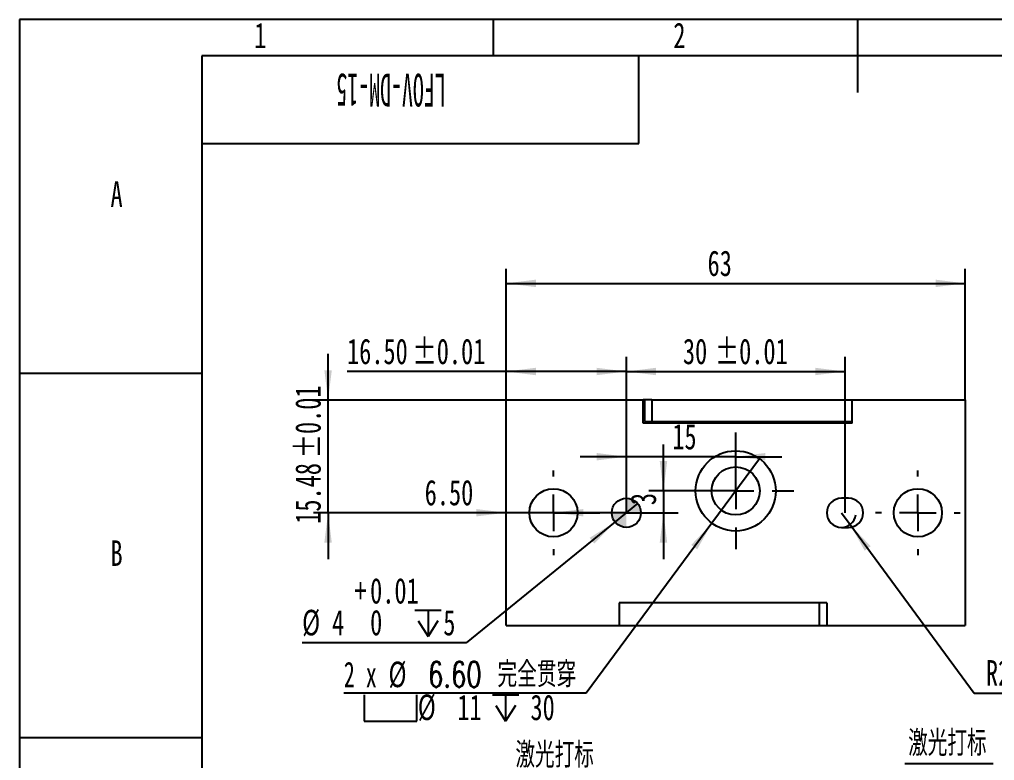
# Model space of a CAD drawing. Header units: millimetres. Extents: x 0 to 210, y 0 to 297.
# Drawn here: x 0 to 133.8, y 195.3 to 297 of the extents above; entities that cross this region are included whole.
import ezdxf

# ---------------------------------------------------------------- set-up
doc = ezdxf.new("R2010")
doc.units = ezdxf.units.MM
doc.layers.add('图框', color=7, linetype='Continuous')
doc.layers.add('根据设置的颜色创建', color=7, linetype='Continuous', lineweight=25)
doc.styles.add('SLDTEXTSTYLE0', font='TXT', dxfattribs={"width": 0.7, "bigfont": 'bigfont'})
doc.styles.add('SLDTEXTSTYLE5', font='TXT', dxfattribs={"width": 0.7})
doc.styles.add('SLDTEXTSTYLE6', font='TXT', dxfattribs={"width": 0.49})
doc.styles.add('SLDTEXTSTYLE7', font='TXT', dxfattribs={"width": 0.633333})
doc.dimstyles.new('SLDDIMSTYLE0', dxfattribs={"dimtxt": 3.5, "dimasz": 4.08, "dimexe": 0, "dimexo": 0.0625, "dimgap": 0.875, "dimtad": 2, "dimrnd": 1e-09, "dimzin": 12, "dimdsep": 46, "dimtxsty": 'SLDTEXTSTYLE5', "dimsah": 1, "dimcen": 0.09, "dimadec": 0, "dimazin": 3, "dimtol": 1, "dimtp": 0.01, "dimtm": 0.01, "dimtfac": 1, "dimtmove": 0, "dimatfit": 0, "dimfxl": 0, "dimfrac": 2, "dimtolj": 1, "dimarcsym": 0})
doc.dimstyles.new('SLDDIMSTYLE1', dxfattribs={"dimtxt": 3.5, "dimasz": 4.08, "dimexe": 0, "dimexo": 0.0625, "dimgap": 0.875, "dimtad": 2, "dimrnd": 1e-09, "dimzin": 12, "dimdsep": 46, "dimtxsty": 'SLDTEXTSTYLE5', "dimsah": 1, "dimcen": 0.09, "dimadec": 0, "dimazin": 3, "dimtfac": 1, "dimtmove": 0, "dimatfit": 0, "dimfxl": 0, "dimfrac": 2, "dimtolj": 1, "dimtzin": 12, "dimarcsym": 0})
doc.dimstyles.new('SLDDIMSTYLE12', dxfattribs={"dimtxt": 3.5, "dimasz": 4.08, "dimexe": 0, "dimexo": 0.0625, "dimgap": 0.875, "dimtad": 0, "dimtih": 1, "dimtoh": 1, "dimrnd": 1e-09, "dimzin": 12, "dimdsep": 46, "dimtxsty": 'SLDTEXTSTYLE5', "dimblk1": 'NONE', "dimsah": 1, "dimcen": 0, "dimadec": 0, "dimazin": 3, "dimtol": 1, "dimtp": 0.012, "dimtfac": 1, "dimtmove": 0, "dimatfit": 3, "dimldrblk": 'NONE', "dimfxl": 0, "dimfrac": 2, "dimtolj": 1, "dimarcsym": 0})
doc.dimstyles.new('SLDDIMSTYLE13', dxfattribs={"dimtxt": 3.5, "dimasz": 4.08, "dimexe": 0, "dimexo": 0.0625, "dimgap": 0.875, "dimtad": 0, "dimtih": 1, "dimtoh": 1, "dimrnd": 1e-09, "dimzin": 4, "dimdsep": 46, "dimtxsty": 'SLDTEXTSTYLE5', "dimblk1": 'NONE', "dimsah": 1, "dimcen": 0, "dimadec": 0, "dimazin": 1, "dimtfac": 1, "dimtmove": 0, "dimatfit": 3, "dimldrblk": 'NONE', "dimfxl": 0, "dimfrac": 2, "dimtolj": 1, "dimtzin": 12, "dimarcsym": 0})
doc.dimstyles.new('SLDDIMSTYLE14', dxfattribs={"dimtxt": 3.5, "dimasz": 4.08, "dimexe": 0, "dimexo": 0.0625, "dimgap": 0.875, "dimtad": 2, "dimrnd": 1e-09, "dimzin": 4, "dimdsep": 46, "dimtxsty": 'SLDTEXTSTYLE5', "dimsah": 1, "dimcen": 0.09, "dimadec": 0, "dimazin": 1, "dimtfac": 1, "dimtmove": 0, "dimatfit": 0, "dimfxl": 0, "dimfrac": 2, "dimtolj": 1, "dimtzin": 12, "dimarcsym": 0})
doc.dimstyles.new('SLDDIMSTYLE15', dxfattribs={"dimtxt": 3.5, "dimasz": 4.08, "dimexe": 0, "dimexo": 0.0625, "dimgap": 0.875, "dimtad": 0, "dimtih": 1, "dimtoh": 1, "dimrnd": 1e-09, "dimzin": 12, "dimdsep": 46, "dimtxsty": 'SLDTEXTSTYLE5', "dimsah": 1, "dimcen": 0, "dimadec": 0, "dimazin": 3, "dimtol": 1, "dimtp": 0.012, "dimtfac": 1, "dimtofl": 0, "dimtmove": 0, "dimatfit": 3, "dimfxl": 0, "dimfrac": 2, "dimtolj": 1, "dimarcsym": 0})
doc.dimstyles.new('SLDDIMSTYLE2', dxfattribs={"dimtxt": 3.5, "dimasz": 4.08, "dimexe": 0, "dimexo": 0.0625, "dimgap": 0.875, "dimtad": 2, "dimrnd": 1e-09, "dimzin": 12, "dimdsep": 46, "dimtxsty": 'SLDTEXTSTYLE5', "dimsah": 1, "dimcen": 0.09, "dimadec": 0, "dimazin": 3, "dimtfac": 1, "dimtofl": 0, "dimtmove": 0, "dimatfit": 3, "dimfxl": 0, "dimfrac": 2, "dimtolj": 1, "dimtzin": 12, "dimarcsym": 0})
doc.dimstyles.new('SLDDIMSTYLE3', dxfattribs={"dimtxt": 3.5, "dimasz": 4.08, "dimexe": 0, "dimexo": 0.0625, "dimgap": 0.875, "dimtad": 2, "dimrnd": 1e-09, "dimzin": 12, "dimdsep": 46, "dimtxsty": 'SLDTEXTSTYLE5', "dimsah": 1, "dimcen": 0.09, "dimadec": 0, "dimazin": 3, "dimtol": 1, "dimtp": 0.01, "dimtm": 0.01, "dimtfac": 1, "dimtofl": 0, "dimtmove": 0, "dimatfit": 3, "dimfxl": 0, "dimfrac": 2, "dimtolj": 1, "dimarcsym": 0})
doc.dimstyles.new('SLDDIMSTYLE5', dxfattribs={"dimtxt": 3.5, "dimasz": 4.08, "dimexe": 0, "dimexo": 0.0625, "dimgap": 0.875, "dimtad": 2, "dimrnd": 1e-09, "dimzin": 4, "dimdsep": 46, "dimtxsty": 'SLDTEXTSTYLE5', "dimsah": 1, "dimcen": 0.09, "dimadec": 0, "dimazin": 1, "dimtol": 1, "dimtp": 0.01, "dimtm": 0.01, "dimtfac": 1, "dimtofl": 0, "dimtmove": 0, "dimatfit": 3, "dimfxl": 0, "dimfrac": 2, "dimtolj": 1, "dimarcsym": 0})

# ---------------------------------------------------------------- blocks, each defined once
blk = doc.blocks.new('SW_NOTE_0_1')
at = {"layer": '根据设置的颜色创建', "color": 0}
blk.add_line((12.12, 0), (0, 0), dxfattribs=at)
at = {"layer": '根据设置的颜色创建', "color": 0, "insert": (0.44, 4.6), "char_height": 3.5, "attachment_point": 1, "style": 'SLDTEXTSTYLE0'}
blk.add_mtext('激光打标', dxfattribs=at)
blk = doc.blocks.new('SW_NOTE_0_2')
at = {"layer": '根据设置的颜色创建', "color": 0}
blk.add_line((12.12, 0), (0, 0), dxfattribs=at)
at = {"layer": '根据设置的颜色创建', "color": 0, "insert": (0.38, 4.54), "char_height": 3.5, "attachment_point": 1, "style": 'SLDTEXTSTYLE0'}
blk.add_mtext('激光打标', dxfattribs=at)
blk = doc.blocks.new('_D_21')
at = {"layer": '根据设置的颜色创建'}
for p, q in [((83.27, 229.33), (83.27, 250.71)), ((113.27, 229.33), (113.27, 250.71)), ((83.27, 248.71), (113.27, 248.71))]:
    blk.add_line(p, q, dxfattribs=at)
for points in [[(83.27, 248.71), (87.35, 248.2), (87.35, 249.22)], [(113.27, 248.71), (109.19, 249.22), (109.19, 248.2)]]:
    blk.add_solid(points, dxfattribs=at)
at = {"layer": '根据设置的颜色创建', "char_height": 3.5, "attachment_point": 1, "style": 'SLDTEXTSTYLE5'}
for s, insert in [('30', (91.03, 253.22)), ('±0.01', (95.41, 253.22))]:
    blk.add_mtext(s, dxfattribs=dict(at, insert=insert))
blk = doc.blocks.new('SW_SYMBOL_HOLE_DEPTH')
at = {"layer": '根据设置的颜色创建', "color": 0}
for p, q in [((0, 875), (800, 875)), ((400, 875), (400, 75)), ((100, 555), (400, 75)), ((700, 555), (400, 75))]:
    blk.add_line(p, q, dxfattribs=at)
blk = doc.blocks.new('_D_22')
at = {"layer": '根据设置的颜色创建'}
for p, q in [((84.82, 230.59), (81.72, 228.07)), ((81.72, 228.07), (61.27, 211.5)), ((61.27, 211.5), (38.78, 211.5))]:
    blk.add_line(p, q, dxfattribs=at)
blk.add_solid([(81.72, 228.07), (78.23, 225.89), (78.87, 225.1)], dxfattribs=at)
at = {"layer": '根据设置的颜色创建', "xscale": 0.004511737089201878, "yscale": 0.004511737089201878, "zscale": 0.004511737089201878}
blk.add_blockref('SW_SYMBOL_HOLE_DEPTH', (54.25, 212.02), dxfattribs=at)
at = {"layer": '根据设置的颜色创建', "char_height": 3.5, "attachment_point": 1, "style": 'SLDTEXTSTYLE5'}
for s, insert in [('+', (45.96, 220.38)), ('0.01', (48.11, 220.38)), ('%%c', (38.78, 216.02)), ('4', (42.89, 216.01)), ('0', (48.11, 216.02)), ('5', (58.15, 216.01))]:
    blk.add_mtext(s, dxfattribs=dict(at, insert=insert))
blk = doc.blocks.new('_None')
blk = doc.blocks.new('SW_SYMBOL_HOLE_SPOT')
at = {"layer": '根据设置的颜色创建', "color": 0}
for p, q in [((0, 875), (0, 75)), ((1600, 75), (1600, 875)), ((0, 75), (1600, 75))]:
    blk.add_line(p, q, dxfattribs=at)
blk = doc.blocks.new('_D_23')
at = {"layer": '根据设置的颜色创建'}
for p, q in [((101.54, 236.75), (95, 227.9)), ((95, 227.9), (77.77, 204.57)), ((77.77, 204.57), (44.5, 204.57))]:
    blk.add_line(p, q, dxfattribs=at)
blk.add_solid([(95, 227.9), (92.17, 224.92), (92.99, 224.32)], dxfattribs=at)
at = {"layer": '根据设置的颜色创建', "xscale": 0.004511737089201878, "yscale": 0.004511737089201878, "zscale": 0.004511737089201878}
for name, p in [('SW_SYMBOL_HOLE_SPOT', (47.29, 200.39)), ('SW_SYMBOL_HOLE_DEPTH', (64.9, 200.39))]:
    blk.add_blockref(name, p, dxfattribs=at)
at = {"layer": '根据设置的颜色创建', "char_height": 3.5, "attachment_point": 1}
for s, insert, style in [('2 x', (44.5, 208.9), 'SLDTEXTSTYLE7'), ('%%c', (50.63, 208.91), 'SLDTEXTSTYLE5'), ('6.60 完全贯穿', (56.06, 208.9), 'SLDTEXTSTYLE0'), ('%%c', (54.65, 204.4), 'SLDTEXTSTYLE5'), ('11', (60.08, 204.38), 'SLDTEXTSTYLE5'), ('30', (70.11, 204.38), 'SLDTEXTSTYLE5')]:
    blk.add_mtext(s, dxfattribs=dict(at, insert=insert, style=style))
blk = doc.blocks.new('_D_24')
at = {"layer": '根据设置的颜色创建'}
for p, q in [((83.27, 229.33), (83.27, 239.02)), ((98.27, 232.33), (98.27, 239.02)), ((83.27, 237.02), (76.92, 237.02)), ((98.27, 237.02), (83.27, 237.02)), ((98.27, 237.02), (104.62, 237.02))]:
    blk.add_line(p, q, dxfattribs=at)
for points in [[(83.27, 237.02), (79.19, 237.53), (79.19, 236.51)], [(98.27, 237.02), (102.35, 236.51), (102.35, 237.53)]]:
    blk.add_solid(points, dxfattribs=at)
at = {"layer": '根据设置的颜色创建', "insert": (89.57, 241.53), "char_height": 3.5, "attachment_point": 1, "style": 'SLDTEXTSTYLE5'}
blk.add_mtext('15', dxfattribs=at)
blk = doc.blocks.new('_D_25')
at = {"layer": '根据设置的颜色创建'}
for p, q in [((88.36, 232.33), (88.36, 238.68)), ((98.27, 232.33), (86.36, 232.33)), ((88.36, 232.33), (88.36, 229.33)), ((83.27, 229.33), (90.36, 229.33)), ((88.36, 229.33), (88.36, 222.98))]:
    blk.add_line(p, q, dxfattribs=at)
for points in [[(88.36, 232.33), (88.87, 236.41), (87.85, 236.41)], [(88.36, 229.33), (87.85, 225.25), (88.87, 225.25)]]:
    blk.add_solid(points, dxfattribs=at)
at = {"layer": '根据设置的颜色创建', "insert": (83.85, 230.38), "char_height": 3.5, "attachment_point": 1, "rotation": 90, "style": 'SLDTEXTSTYLE5'}
blk.add_mtext('3', dxfattribs=at)
blk = doc.blocks.new('_D_26')
at = {"layer": '根据设置的颜色创建'}
for p, q in [((66.77, 229.34), (55.6, 229.34)), ((73.27, 229.34), (66.77, 229.34)), ((73.27, 229.34), (79.62, 229.34))]:
    blk.add_line(p, q, dxfattribs=at)
for points in [[(66.77, 229.34), (62.69, 229.84), (62.69, 228.83)], [(73.27, 229.34), (77.35, 228.83), (77.35, 229.84)]]:
    blk.add_solid(points, dxfattribs=at)
at = {"layer": '根据设置的颜色创建', "insert": (55.6, 233.85), "char_height": 3.5, "attachment_point": 1, "style": 'SLDTEXTSTYLE5'}
blk.add_mtext('6.50', dxfattribs=at)
blk = doc.blocks.new('_D_27')
at = {"layer": '根据设置的颜色创建'}
for p, q in [((66.77, 244.8), (66.77, 262.8)), ((129.77, 244.8), (129.77, 262.8)), ((66.77, 260.8), (129.77, 260.8))]:
    blk.add_line(p, q, dxfattribs=at)
for points in [[(66.77, 260.8), (70.85, 260.29), (70.85, 261.31)], [(129.77, 260.8), (125.69, 261.31), (125.69, 260.29)]]:
    blk.add_solid(points, dxfattribs=at)
at = {"layer": '根据设置的颜色创建', "insert": (94.41, 265.31), "char_height": 3.5, "attachment_point": 1, "style": 'SLDTEXTSTYLE5'}
blk.add_mtext('63', dxfattribs=at)
blk = doc.blocks.new('_D_28')
at = {"layer": '根据设置的颜色创建'}
for p, q in [((112.77, 229.33), (113.96, 227.72)), ((113.96, 227.72), (131.01, 204.6)), ((131.01, 204.6), (155.52, 204.6))]:
    blk.add_line(p, q, dxfattribs=at)
blk.add_arc((112.77, 229.33), 2, 270, 351.4115, dxfattribs=at)
blk.add_solid([(113.96, 227.72), (115.97, 224.13), (116.79, 224.73)], dxfattribs=at)
at = {"layer": '根据设置的颜色创建', "xscale": 0.004511737089201878, "yscale": 0.004511737089201878, "zscale": 0.004511737089201878}
blk.add_blockref('SW_SYMBOL_HOLE_DEPTH', (150.09, 205.12), dxfattribs=at)
at = {"layer": '根据设置的颜色创建', "char_height": 3.5, "attachment_point": 1, "style": 'SLDTEXTSTYLE5'}
for s, insert in [('+', (137.19, 213.48)), ('0.01', (139.35, 213.48)), ('R2', (132.6, 209.11)), ('0', (139.35, 209.12)), ('X5', (146.8, 209.11)), ('5', (153.98, 209.11))]:
    blk.add_mtext(s, dxfattribs=dict(at, insert=insert))
blk = doc.blocks.new('_D_29')
at = {"layer": '根据设置的颜色创建'}
for p, q in [((66.77, 244.8), (66.77, 250.71)), ((83.27, 229.33), (83.27, 250.71)), ((66.77, 248.71), (44.94, 248.71)), ((83.27, 248.71), (66.77, 248.71))]:
    blk.add_line(p, q, dxfattribs=at)
for points in [[(66.77, 248.71), (70.85, 248.2), (70.85, 249.22)], [(83.27, 248.71), (79.19, 249.22), (79.19, 248.2)]]:
    blk.add_solid(points, dxfattribs=at)
at = {"layer": '根据设置的颜色创建', "char_height": 3.5, "attachment_point": 1, "style": 'SLDTEXTSTYLE5'}
for s, insert in [('16.50', (44.94, 253.22)), ('±0.01', (53.92, 253.22))]:
    blk.add_mtext(s, dxfattribs=dict(at, insert=insert))
blk = doc.blocks.new('_D_30')
at = {"layer": '根据设置的颜色创建'}
for p, q in [((42.34, 244.8), (42.34, 251.15)), ((66.77, 244.8), (40.34, 244.8)), ((42.34, 229.33), (42.34, 244.8)), ((83.27, 229.33), (40.34, 229.33)), ((42.34, 229.33), (42.34, 222.98))]:
    blk.add_line(p, q, dxfattribs=at)
for points in [[(42.34, 244.8), (42.85, 248.88), (41.83, 248.88)], [(42.34, 229.33), (41.83, 225.25), (42.85, 225.25)]]:
    blk.add_solid(points, dxfattribs=at)
at = {"layer": '根据设置的颜色创建', "char_height": 3.5, "attachment_point": 1, "rotation": 90, "style": 'SLDTEXTSTYLE5'}
for s, insert in [('±0.01', (37.83, 236.8)), ('15.48', (37.83, 227.82))]:
    blk.add_mtext(s, dxfattribs=dict(at, insert=insert))
blk = doc.blocks.new('SW_CENTERMARKSYMBOL_3')
at = {"layer": '根据设置的颜色创建', "color": 0}
for p, q in [((0, 5), (0, 5.8)), ((0, 0), (0, 2.5)), ((-5, 0), (-5.8, 0)), ((0, 0), (-2.5, 0)), ((0, 0), (0, -2.5)), ((0, 0), (2.5, 0)), ((5, 0), (5.8, 0)), ((0, -5), (0, -5.8))]:
    blk.add_line(p, q, dxfattribs=at)
blk = doc.blocks.new('SW_CENTERMARKSYMBOL_4')
at = {"layer": '根据设置的颜色创建', "color": 0}
for p, q in [((0, 5), (0, 5.8)), ((0, 0), (0, 2.5)), ((-5, 0), (-5.8, 0)), ((0, 0), (-2.5, 0)), ((0, 0), (0, -2.5)), ((0, 0), (2.5, 0)), ((5, 0), (5.8, 0)), ((0, -5), (0, -5.8))]:
    blk.add_line(p, q, dxfattribs=at)
blk = doc.blocks.new('SW_CENTERMARKSYMBOL_5')
at = {"layer": '根据设置的颜色创建', "color": 0}
for p, q in [((0, 5), (0, 8)), ((0, 0), (0, 2.5)), ((-5, 0), (-8, 0)), ((0, 0), (-2.5, 0)), ((0, 0), (0, -2.5)), ((0, 0), (2.5, 0)), ((5, 0), (8, 0)), ((0, -5), (0, -8))]:
    blk.add_line(p, q, dxfattribs=at)
blk = doc.blocks.new('SW_DOWELSYMBOL_0')
at = {"linetype": 'Continuous', "lineweight": 25}
h = blk.add_hatch(color=0, dxfattribs=at)
edge = h.paths.add_edge_path(flags=0)
edge.add_arc((0, 0), 2, 0, 90)
edge.add_line((0, 2), (0, 0))
edge.add_line((0, 0), (2, 0))
h = blk.add_hatch(color=0, dxfattribs=at)
edge = h.paths.add_edge_path(flags=0)
edge.add_arc((0, 0), 2, 180, 270)
edge.add_line((0, -2), (0, 0))
edge.add_line((0, 0), (-2, 0))
at = {"layer": '根据设置的颜色创建', "color": 0}
blk.add_circle((0, 0), 2, dxfattribs=at)

msp = doc.modelspace()

# ---------------------------------------------------------------- linework, layer by layer
at = {"color": 7, "linetype": 'Continuous', "lineweight": 25}
for p, q in [((66.769, 213.851), (66.769, 244.801)), ((66.769, 244.801), (85.569, 244.801)), ((85.569, 241.626), (85.569, 244.801)), ((85.772, 244.801), (85.569, 244.801)), ((85.772, 244.801), (85.772, 241.829)), ((86.772, 244.801), (85.772, 244.801)), ((86.772, 244.801), (86.772, 241.829)), ((86.772, 244.801), (114.269, 244.801)), ((114.269, 241.626), (114.269, 244.801)), ((114.269, 244.801), (129.769, 244.801)), ((129.769, 244.801), (129.769, 213.851)), ((114.269, 241.626), (85.569, 241.626)), ((85.772, 241.829), (86.569, 241.829)), ((86.569, 241.626), (86.569, 241.829)), ((86.569, 241.829), (114.269, 241.829)), ((113.769, 231.326), (112.769, 231.326)), ((112.769, 227.326), (113.769, 227.326)), ((110.766, 216.997), (82.269, 216.997)), ((82.269, 216.997), (82.269, 213.851)), ((109.766, 213.851), (109.766, 216.997)), ((110.766, 216.997), (110.766, 213.851)), ((66.769, 213.851), (82.269, 213.851)), ((82.269, 213.851), (109.766, 213.851)), ((109.766, 213.851), (110.766, 213.851)), ((110.766, 213.851), (129.769, 213.851))]:
    msp.add_line(p, q, dxfattribs=at)
for centre, radius in [((98.269, 232.326), 5.5), ((98.269, 232.326), 3.3), ((73.269, 229.326), 3.3), ((123.269, 229.326), 3.3), ((83.269, 229.326), 2)]:
    msp.add_circle(centre, radius, dxfattribs=at)
for centre, start, end in [((112.769, 229.326), 90, 270), ((113.769, 229.326), 270, 90)]:
    msp.add_arc(centre, 2, start, end, dxfattribs=at)
at = {"layer": '图框'}
for p, q in [((210, 297), (0, 297)), ((0, 297), (0, 0)), ((65, 297), (65, 292)), ((0, 248.5), (25, 248.5)), ((0, 198.5), (25, 198.5))]:
    msp.add_line(p, q, dxfattribs=at)
at = {"layer": '图框', "lineweight": 25}
for p, q in [((115, 297), (115, 287)), ((205, 292), (25, 292)), ((25, 292), (25, 5)), ((85, 280), (85, 292)), ((25, 280), (85, 280))]:
    msp.add_line(p, q, dxfattribs=at)

# ---------------------------------------------------------------- block references
at = {"layer": '根据设置的颜色创建'}
for name, p in [('SW_CENTERMARKSYMBOL_5', (98.269, 232.326)), ('SW_CENTERMARKSYMBOL_4', (73.269, 229.326)), ('SW_CENTERMARKSYMBOL_3', (123.269, 229.326)), ('SW_DOWELSYMBOL_0', (83.269, 229.326)), ('SW_NOTE_0_1', (121.484, 194.87)), ('SW_NOTE_0_2', (67.658, 193.314))]:
    msp.add_blockref(name, p, dxfattribs=at)

# ---------------------------------------------------------------- texts
at = {"color": 7, "linetype": 'Continuous', "lineweight": 0, "char_height": 3.5, "attachment_point": 2, "style": 'SLDTEXTSTYLE5'}
for s, insert in [('1', (33.044, 296.568)), ('2', (90.544, 296.568))]:
    msp.add_mtext(s, dxfattribs=dict(at, insert=insert))
at = {"layer": '图框', "insert": (50.981, 285.064), "char_height": 4.5, "attachment_point": 2, "rotation": 180, "style": 'SLDTEXTSTYLE6'}
msp.add_mtext('LFOV-DM-15', dxfattribs=at)
at = {"layer": '图框', "char_height": 3.5, "attachment_point": 2, "style": 'SLDTEXTSTYLE5'}
for s, insert in [('A', (13.32, 274.791)), ('B', (13.32, 225.541))]:
    msp.add_mtext(s, dxfattribs=dict(at, insert=insert))

# ---------------------------------------------------------------- dimensions: what is measured, and where the dimension line sits
at = {"layer": '根据设置的颜色创建'}
for base, p1, p2, dimstyle, picture, middle in [((129.769, 260.801), (66.769, 244.801), (129.769, 244.801), 'SLDDIMSTYLE2', '_D_27', (95.94, 260.801)), ((66.769, 248.709), (83.269, 229.326), (66.769, 244.801), 'SLDDIMSTYLE5', '_D_29', (54.143, 248.709)), ((113.269, 248.709), (83.269, 229.326), (113.269, 229.326), 'SLDDIMSTYLE3', '_D_21', (97.93, 248.709)), ((66.769, 229.336), (73.269, 235.126), (66.769, 244.801), 'SLDDIMSTYLE14', '_D_26', (58.663, 229.336)), ((83.269, 237.018), (98.269, 232.326), (83.269, 229.326), 'SLDDIMSTYLE1', '_D_24', (91.108, 237.018))]:
    dim = msp.add_linear_dim(base=base, p1=p1, p2=p2, dimstyle=dimstyle, dxfattribs=at)
    dim.commit()
    dim.dimension.update_dxf_attribs({"geometry": picture, "text_midpoint": middle, "dimtype": 160})
for base, p1, p2, dimstyle, picture, middle in [((42.342980743, 244.800767168), (83.269085184, 229.325767164), (66.769085184, 244.800767168), 'SLDDIMSTYLE0', '_D_30', (42.342980743, 237.01844312)), ((88.362, 229.326), (98.269, 232.326), (83.269, 229.326), 'SLDDIMSTYLE1', '_D_25', (88.362, 231.145))]:
    dim = msp.add_linear_dim(base=base, p1=p1, p2=p2, angle=90, dimstyle=dimstyle, dxfattribs=at)
    dim.commit()
    dim.dimension.update_dxf_attribs({"geometry": picture, "text_midpoint": middle, "dimtype": 160})
for p1, p2, text, dimstyle, picture, middle in [((101.536, 236.75), (95.002, 227.901), '2 x <> 完全贯穿\\P{\\fGDT;v}%%c 11 {\\fGDT;x} 30\\P', 'SLDDIMSTYLE13', '_D_23', (60.343, 204.386)), ((84.823, 230.585), (81.715, 228.066), '<>{\\fGDT;x}5', 'SLDDIMSTYLE12', '_D_22', (49.232, 215.858))]:
    dim = msp.add_diameter_dim_2p(p1=p1, p2=p2, text=text, dimstyle=dimstyle, dxfattribs=at)
    dim.commit()
    dim.dimension.update_dxf_attribs({"geometry": picture, "text_midpoint": middle, "dimtype": 163})
dim = msp.add_radius_dim(center=(112.769, 229.326), mpoint=(113.956, 227.716), text='<> X5{\\fGDT;x}5', dimstyle='SLDDIMSTYLE15', dxfattribs=at)
dim.commit()
dim.dimension.update_dxf_attribs({"geometry": '_D_28', "text_midpoint": (144.058, 208.96), "dimtype": 164})

doc.saveas('drawing.dxf')
